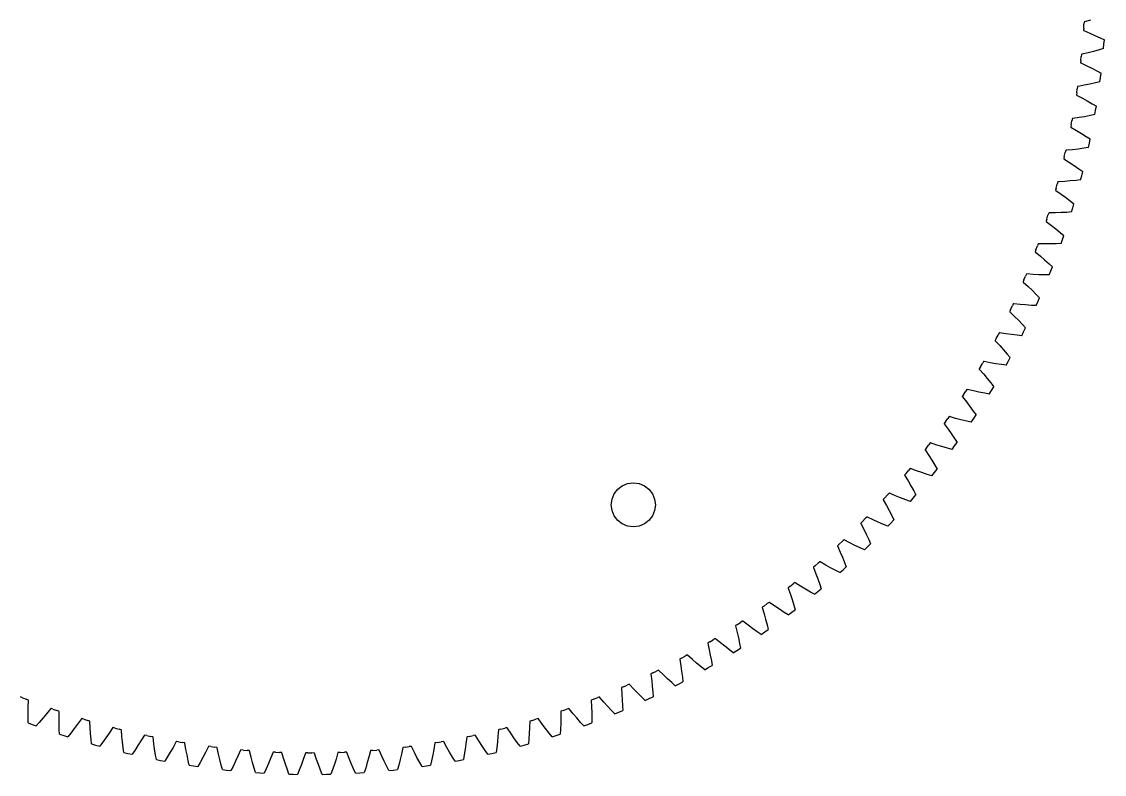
# Model space of a CAD drawing. Header units: millimetres. Extents: x -1110 to 413, y -747 to 380.
# Drawn here: x -650.7 to -535.4, y -449 to -368.9 of the extents above; entities that cross this region are included whole.
import ezdxf

# ---------------------------------------------------------------- set-up
doc = ezdxf.new("R2010")
doc.units = ezdxf.units.MM

msp = doc.modelspace()

# ---------------------------------------------------------------- linework, layer by layer
for p, q in [((-536.91, -368.71), (-537.57, -368.89)), ((-537.65, -369.58), (-537.67, -369.81)), ((-537.67, -369.81), (-537.65, -369.83)), ((-537.65, -369.58), (-537.63, -369.15)), ((-537.65, -369.83), (-537, -370.11)), ((-537.61, -368.91), (-537.63, -369.15)), ((-537.57, -368.89), (-537.61, -368.91)), ((-537, -370.11), (-536.46, -370.34)), ((-536.46, -370.34), (-535.9, -370.61)), ((-535.9, -370.61), (-535.45, -370.83)), ((-535.49, -371.28), (-535.45, -370.83)), ((-537.17, -372.19), (-537.84, -372.34)), ((-536.6, -372.04), (-537.17, -372.19)), ((-536, -371.88), (-536.6, -372.04)), ((-535.53, -371.74), (-536, -371.88)), ((-535.53, -371.74), (-535.49, -371.28)), ((-537.95, -373.03), (-537.98, -373.25)), ((-537.98, -373.25), (-537.96, -373.28)), ((-537.96, -373.28), (-537.32, -373.58)), ((-537.95, -373.03), (-537.91, -372.6)), ((-537.88, -372.36), (-537.91, -372.6)), ((-537.84, -372.34), (-537.88, -372.36)), ((-537.32, -373.58), (-536.79, -373.84)), ((-536.79, -373.84), (-536.24, -374.12)), ((-536.24, -374.12), (-535.8, -374.36)), ((-535.86, -374.82), (-535.8, -374.36)), ((-538.25, -375.77), (-538.29, -375.79)), ((-537.58, -375.65), (-538.25, -375.77)), ((-537.01, -375.53), (-537.58, -375.65)), ((-536.4, -375.39), (-537.01, -375.53)), ((-535.92, -375.27), (-536.4, -375.39)), ((-535.92, -375.27), (-535.86, -374.82)), ((-538.39, -376.45), (-538.43, -376.68)), ((-538.43, -376.68), (-538.41, -376.71)), ((-538.41, -376.71), (-537.79, -377.03)), ((-538.39, -376.45), (-538.33, -376.03)), ((-538.29, -375.79), (-538.33, -376.03)), ((-537.79, -377.03), (-537.27, -377.32)), ((-537.27, -377.32), (-536.73, -377.62)), ((-536.73, -377.62), (-536.3, -377.88)), ((-536.38, -378.33), (-536.3, -377.88)), ((-538.85, -379.2), (-538.9, -379.44)), ((-538.81, -379.19), (-538.85, -379.2)), ((-538.13, -379.09), (-538.81, -379.19)), ((-537.55, -379), (-538.13, -379.09)), ((-536.94, -378.88), (-537.55, -379)), ((-536.45, -378.78), (-536.94, -378.88)), ((-536.45, -378.78), (-536.38, -378.33)), ((-538.98, -379.86), (-539.02, -380.09)), ((-539.02, -380.09), (-539.01, -380.11)), ((-539.01, -380.11), (-538.4, -380.47)), ((-538.98, -379.86), (-538.9, -379.44)), ((-538.4, -380.47), (-537.89, -380.77)), ((-537.89, -380.77), (-537.37, -381.1)), ((-537.37, -381.1), (-536.95, -381.37)), ((-537.04, -381.82), (-536.95, -381.37)), ((-539.55, -382.59), (-539.61, -382.82)), ((-539.51, -382.57), (-539.55, -382.59)), ((-538.83, -382.51), (-539.51, -382.57)), ((-538.25, -382.44), (-538.83, -382.51)), ((-537.63, -382.35), (-538.25, -382.44)), ((-537.14, -382.27), (-537.63, -382.35)), ((-537.14, -382.27), (-537.04, -381.82)), ((-539.71, -383.24), (-539.76, -383.46)), ((-539.76, -383.46), (-539.75, -383.49)), ((-539.75, -383.49), (-539.15, -383.87)), ((-539.71, -383.24), (-539.61, -382.82)), ((-539.15, -383.87), (-538.66, -384.19)), ((-538.66, -384.19), (-538.15, -384.55)), ((-538.15, -384.55), (-537.74, -384.84)), ((-537.85, -385.28), (-537.74, -384.84)), ((-540.39, -385.94), (-540.46, -386.17)), ((-540.35, -385.93), (-540.39, -385.94)), ((-539.67, -385.89), (-540.35, -385.93)), ((-539.08, -385.84), (-539.67, -385.89)), ((-538.46, -385.78), (-539.08, -385.84)), ((-537.97, -385.72), (-538.46, -385.78)), ((-537.97, -385.72), (-537.85, -385.28)), ((-540.58, -386.59), (-540.64, -386.81)), ((-540.64, -386.81), (-540.63, -386.84)), ((-540.63, -386.84), (-540.05, -387.24)), ((-540.58, -386.59), (-540.46, -386.17)), ((-540.05, -387.24), (-539.57, -387.58)), ((-539.57, -387.58), (-539.07, -387.96)), ((-539.07, -387.96), (-538.68, -388.27)), ((-538.81, -388.7), (-538.68, -388.27)), ((-541.58, -389.9), (-541.45, -389.49)), ((-541.37, -389.26), (-541.45, -389.49)), ((-541.33, -389.25), (-541.37, -389.26)), ((-540.65, -389.24), (-541.33, -389.25)), ((-540.06, -389.21), (-540.65, -389.24)), ((-539.44, -389.18), (-540.06, -389.21)), ((-538.94, -389.14), (-539.44, -389.18)), ((-538.94, -389.14), (-538.81, -388.7)), ((-541.58, -389.9), (-541.66, -390.11)), ((-541.66, -390.11), (-541.64, -390.14)), ((-541.64, -390.14), (-541.08, -390.57)), ((-541.08, -390.57), (-540.62, -390.93)), ((-540.62, -390.93), (-540.14, -391.33)), ((-540.14, -391.33), (-539.76, -391.65)), ((-539.91, -392.08), (-539.76, -391.65)), ((-542.73, -393.16), (-542.58, -392.75)), ((-542.49, -392.53), (-542.58, -392.75)), ((-542.45, -392.52), (-542.49, -392.53)), ((-541.77, -392.54), (-542.45, -392.52)), ((-541.18, -392.54), (-541.77, -392.54)), ((-540.56, -392.53), (-541.18, -392.54)), ((-540.06, -392.51), (-540.56, -392.53)), ((-540.06, -392.51), (-539.91, -392.08)), ((-542.73, -393.16), (-542.81, -393.37)), ((-542.81, -393.37), (-542.8, -393.4)), ((-542.8, -393.4), (-542.26, -393.85)), ((-542.26, -393.85), (-541.81, -394.23)), ((-541.81, -394.23), (-541.34, -394.65)), ((-541.34, -394.65), (-540.98, -394.99)), ((-541.15, -395.41), (-540.98, -394.99)), ((-544.01, -396.37), (-544.1, -396.58)), ((-544.01, -396.37), (-543.84, -395.97)), ((-543.75, -395.75), (-543.84, -395.97)), ((-543.7, -395.74), (-543.75, -395.75)), ((-543.02, -395.79), (-543.7, -395.74)), ((-542.44, -395.82), (-543.02, -395.79)), ((-541.81, -395.83), (-542.44, -395.82)), ((-541.32, -395.84), (-541.81, -395.83)), ((-541.32, -395.84), (-541.15, -395.41)), ((-544.1, -396.58), (-544.09, -396.61)), ((-544.09, -396.61), (-543.57, -397.08)), ((-543.57, -397.08), (-543.14, -397.48)), ((-543.14, -397.48), (-542.69, -397.92)), ((-542.71, -399.11), (-542.52, -398.69)), ((-542.69, -397.92), (-542.34, -398.27)), ((-542.52, -398.69), (-542.34, -398.27)), ((-545.43, -399.53), (-545.52, -399.73)), ((-545.52, -399.73), (-545.52, -399.76)), ((-545.52, -399.76), (-545.01, -400.26)), ((-545.43, -399.53), (-545.24, -399.14)), ((-545.14, -398.92), (-545.24, -399.14)), ((-545.09, -398.91), (-545.14, -398.92)), ((-544.41, -398.99), (-545.09, -398.91)), ((-543.83, -399.04), (-544.41, -398.99)), ((-543.21, -399.08), (-543.83, -399.04)), ((-542.71, -399.11), (-543.21, -399.08)), ((-545.01, -400.26), (-544.6, -400.67)), ((-544.6, -400.67), (-544.17, -401.13)), ((-544.17, -401.13), (-543.83, -401.49)), ((-546.97, -402.62), (-546.77, -402.24)), ((-546.66, -402.02), (-546.77, -402.24)), ((-546.61, -402.02), (-546.66, -402.02)), ((-545.94, -402.12), (-546.61, -402.02)), ((-545.35, -402.2), (-545.94, -402.12)), ((-544.74, -402.27), (-545.35, -402.2)), ((-544.24, -402.31), (-544.74, -402.27)), ((-544.24, -402.31), (-544.04, -401.9)), ((-544.04, -401.9), (-543.83, -401.49)), ((-546.97, -402.62), (-547.08, -402.82)), ((-547.08, -402.82), (-547.07, -402.85)), ((-547.07, -402.85), (-546.59, -403.37)), ((-546.59, -403.37), (-546.19, -403.8)), ((-546.19, -403.8), (-545.78, -404.27)), ((-545.78, -404.27), (-545.46, -404.65)), ((-548.64, -405.64), (-548.76, -405.84)), ((-548.64, -405.64), (-548.43, -405.27)), ((-548.31, -405.06), (-548.43, -405.27)), ((-548.26, -405.06), (-548.31, -405.06)), ((-547.59, -405.19), (-548.26, -405.06)), ((-547.01, -405.29), (-547.59, -405.19)), ((-546.4, -405.39), (-547.01, -405.29)), ((-545.9, -405.45), (-546.4, -405.39)), ((-545.9, -405.45), (-545.68, -405.05)), ((-545.68, -405.05), (-545.46, -404.65)), ((-548.76, -405.84), (-548.76, -405.87)), ((-548.76, -405.87), (-548.29, -406.41)), ((-548.29, -406.41), (-547.92, -406.86)), ((-547.92, -406.86), (-547.53, -407.34)), ((-550.08, -408.03), (-550.21, -408.23)), ((-550.04, -408.03), (-550.08, -408.03)), ((-549.37, -408.19), (-550.04, -408.03)), ((-547.53, -407.34), (-547.22, -407.74)), ((-547.46, -408.13), (-547.22, -407.74)), ((-550.44, -408.6), (-550.57, -408.79)), ((-550.57, -408.79), (-550.56, -408.82)), ((-550.56, -408.82), (-550.12, -409.37)), ((-550.44, -408.6), (-550.21, -408.23)), ((-548.8, -408.32), (-549.37, -408.19)), ((-548.19, -408.43), (-548.8, -408.32)), ((-547.7, -408.52), (-548.19, -408.43)), ((-547.7, -408.52), (-547.46, -408.13)), ((-550.12, -409.37), (-549.77, -409.84)), ((-549.77, -409.84), (-549.4, -410.34)), ((-549.4, -410.34), (-549.11, -410.75)), ((-552.36, -411.47), (-552.5, -411.66)), ((-552.36, -411.47), (-552.12, -411.12)), ((-551.98, -410.92), (-552.12, -411.12)), ((-551.93, -410.92), (-551.98, -410.92)), ((-551.28, -411.11), (-551.93, -410.92)), ((-550.71, -411.26), (-551.28, -411.11)), ((-550.1, -411.4), (-550.71, -411.26)), ((-549.62, -411.51), (-550.1, -411.4)), ((-549.62, -411.51), (-549.36, -411.13)), ((-549.36, -411.13), (-549.11, -410.75)), ((-552.5, -411.66), (-552.49, -411.69)), ((-552.49, -411.69), (-552.08, -412.26)), ((-552.08, -412.26), (-551.74, -412.74)), ((-553.99, -413.73), (-554.14, -413.92)), ((-553.95, -413.73), (-553.99, -413.73)), ((-553.3, -413.95), (-553.95, -413.73)), ((-551.74, -412.74), (-551.39, -413.26)), ((-551.39, -413.26), (-551.12, -413.68)), ((-551.39, -414.05), (-551.12, -413.68)), ((-554.4, -414.26), (-554.54, -414.44)), ((-554.54, -414.44), (-554.54, -414.48)), ((-554.54, -414.48), (-554.15, -415.06)), ((-554.4, -414.26), (-554.14, -413.92)), ((-552.74, -414.12), (-553.3, -413.95)), ((-552.14, -414.29), (-552.74, -414.12)), ((-551.66, -414.42), (-552.14, -414.29)), ((-551.66, -414.42), (-551.39, -414.05)), ((-554.15, -415.06), (-553.83, -415.56)), ((-553.83, -415.56), (-553.51, -416.09)), ((-553.51, -416.09), (-553.26, -416.52)), ((-556.7, -417.14), (-556.71, -417.17)), ((-556.71, -417.17), (-556.34, -417.78)), ((-556.56, -416.97), (-556.7, -417.14)), ((-556.56, -416.97), (-556.28, -416.64)), ((-556.13, -416.45), (-556.28, -416.64)), ((-556.08, -416.46), (-556.13, -416.45)), ((-555.45, -416.7), (-556.08, -416.46)), ((-554.89, -416.89), (-555.45, -416.7)), ((-554.3, -417.09), (-554.89, -416.89)), ((-553.82, -417.24), (-554.3, -417.09)), ((-553.82, -417.24), (-553.54, -416.88)), ((-553.54, -416.88), (-553.26, -416.52)), ((-587.25, -418.66), (-586.77, -418.29)), ((-586.77, -418.29), (-586.2, -418.05)), ((-586.2, -418.05), (-585.59, -417.97)), ((-585.59, -417.97), (-584.99, -418.05)), ((-584.99, -418.05), (-584.42, -418.29)), ((-584.42, -418.29), (-583.94, -418.66)), ((-556.34, -417.78), (-556.04, -418.29)), ((-556.04, -418.29), (-555.74, -418.83)), ((-587.86, -419.71), (-587.62, -419.14)), ((-587.62, -419.14), (-587.25, -418.66)), ((-583.94, -418.66), (-583.56, -419.14)), ((-583.56, -419.14), (-583.33, -419.71)), ((-558.82, -419.58), (-558.54, -419.26)), ((-558.37, -419.08), (-558.54, -419.26)), ((-558.33, -419.09), (-558.37, -419.08)), ((-557.7, -419.36), (-558.33, -419.09)), ((-557.16, -419.58), (-557.7, -419.36)), ((-555.8, -419.62), (-555.51, -419.27)), ((-555.74, -418.83), (-555.51, -419.27)), ((-587.94, -420.32), (-587.86, -419.71)), ((-587.86, -420.92), (-587.94, -420.32)), ((-583.33, -419.71), (-583.25, -420.32)), ((-583.25, -420.32), (-583.33, -420.92)), ((-558.82, -419.58), (-558.98, -419.75)), ((-558.98, -419.75), (-558.98, -419.78)), ((-558.98, -419.78), (-558.64, -420.4)), ((-558.64, -420.4), (-558.36, -420.92)), ((-556.57, -419.8), (-557.16, -419.58)), ((-556.1, -419.96), (-556.57, -419.8)), ((-556.1, -419.96), (-555.8, -419.62)), ((-587.62, -421.49), (-587.86, -420.92)), ((-587.25, -421.97), (-587.62, -421.49)), ((-583.56, -421.49), (-583.94, -421.97)), ((-583.33, -420.92), (-583.56, -421.49)), ((-561.2, -422.09), (-560.9, -421.79)), ((-560.73, -421.62), (-560.9, -421.79)), ((-560.68, -421.63), (-560.73, -421.62)), ((-560.07, -421.92), (-560.68, -421.63)), ((-558.36, -420.92), (-558.09, -421.47)), ((-558.09, -421.47), (-557.87, -421.92)), ((-586.77, -422.35), (-587.25, -421.97)), ((-586.2, -422.58), (-586.77, -422.35)), ((-585.59, -422.66), (-586.2, -422.58)), ((-584.99, -422.58), (-585.59, -422.66)), ((-584.42, -422.35), (-584.99, -422.58)), ((-583.94, -421.97), (-584.42, -422.35)), ((-561.2, -422.09), (-561.36, -422.26)), ((-561.36, -422.26), (-561.36, -422.29)), ((-561.36, -422.29), (-561.05, -422.92)), ((-561.05, -422.92), (-560.79, -423.45)), ((-559.53, -422.16), (-560.07, -421.92)), ((-558.96, -422.4), (-559.53, -422.16)), ((-558.5, -422.59), (-558.96, -422.4)), ((-558.5, -422.59), (-558.18, -422.26)), ((-558.18, -422.26), (-557.87, -421.92)), ((-563.18, -424.05), (-563.36, -424.21)), ((-563.14, -424.06), (-563.18, -424.05)), ((-562.54, -424.38), (-563.14, -424.06)), ((-560.79, -423.45), (-560.54, -424.02)), ((-560.54, -424.02), (-560.34, -424.48)), ((-563.84, -424.66), (-563.85, -424.69)), ((-563.85, -424.69), (-563.56, -425.34)), ((-563.67, -424.51), (-563.84, -424.66)), ((-563.67, -424.51), (-563.36, -424.21)), ((-562.01, -424.64), (-562.54, -424.38)), ((-561.45, -424.91), (-562.01, -424.64)), ((-561, -425.12), (-561.45, -424.91)), ((-561, -425.12), (-560.67, -424.8)), ((-560.67, -424.8), (-560.34, -424.48)), ((-565.74, -426.38), (-565.92, -426.53)), ((-565.7, -426.39), (-565.74, -426.38)), ((-565.11, -426.73), (-565.7, -426.39)), ((-563.56, -425.34), (-563.33, -425.88)), ((-563.33, -425.88), (-563.1, -426.46)), ((-563.1, -426.46), (-562.92, -426.92)), ((-566.42, -426.96), (-566.43, -426.99)), ((-566.43, -426.99), (-566.17, -427.65)), ((-566.25, -426.81), (-566.42, -426.96)), ((-566.25, -426.81), (-565.92, -426.53)), ((-564.59, -427.02), (-565.11, -426.73)), ((-564.04, -427.31), (-564.59, -427.02)), ((-563.6, -427.53), (-564.04, -427.31)), ((-563.6, -427.53), (-563.26, -427.23)), ((-563.26, -427.23), (-562.92, -426.92)), ((-568.92, -429.01), (-568.58, -428.74)), ((-568.39, -428.6), (-568.58, -428.74)), ((-568.35, -428.61), (-568.39, -428.6)), ((-567.78, -428.98), (-568.35, -428.61)), ((-566.17, -427.65), (-565.96, -428.2)), ((-565.96, -428.2), (-565.75, -428.79)), ((-565.75, -428.79), (-565.6, -429.26)), ((-569.1, -429.15), (-569.11, -429.18)), ((-569.11, -429.18), (-568.87, -429.85)), ((-568.92, -429.01), (-569.1, -429.15)), ((-568.87, -429.85), (-568.69, -430.41)), ((-567.27, -429.29), (-567.78, -428.98)), ((-566.74, -429.6), (-567.27, -429.29)), ((-566.3, -429.84), (-566.74, -429.6)), ((-566.3, -429.84), (-565.95, -429.55)), ((-565.95, -429.55), (-565.6, -429.26)), ((-571.68, -431.09), (-571.87, -431.23)), ((-571.68, -431.09), (-571.33, -430.84)), ((-571.13, -430.7), (-571.33, -430.84)), ((-571.09, -430.72), (-571.13, -430.7)), ((-570.54, -431.11), (-571.09, -430.72)), ((-568.69, -430.41), (-568.51, -431)), ((-568.51, -431), (-568.37, -431.48)), ((-571.87, -431.23), (-571.87, -431.26)), ((-571.87, -431.26), (-571.67, -431.93)), ((-571.67, -431.93), (-571.51, -432.5)), ((-570.05, -431.44), (-570.54, -431.11)), ((-569.52, -431.77), (-570.05, -431.44)), ((-569.1, -432.03), (-569.52, -431.77)), ((-569.1, -432.03), (-568.73, -431.76)), ((-568.73, -431.76), (-568.37, -431.48)), ((-574.71, -433.18), (-574.72, -433.21)), ((-574.72, -433.21), (-574.55, -433.9)), ((-574.52, -433.06), (-574.71, -433.18)), ((-574.52, -433.06), (-574.16, -432.82)), ((-573.96, -432.69), (-574.16, -432.82)), ((-573.92, -432.71), (-573.96, -432.69)), ((-573.38, -433.12), (-573.92, -432.71)), ((-572.91, -433.47), (-573.38, -433.12)), ((-571.51, -432.5), (-571.35, -433.1)), ((-571.35, -433.1), (-571.23, -433.59)), ((-574.55, -433.9), (-574.41, -434.47)), ((-574.41, -434.47), (-574.28, -435.08)), ((-572.4, -433.83), (-572.91, -433.47)), ((-571.98, -434.11), (-572.4, -433.83)), ((-571.98, -434.11), (-571.61, -433.85)), ((-571.61, -433.85), (-571.23, -433.59)), ((-577.64, -435.02), (-577.66, -435.05)), ((-577.66, -435.05), (-577.51, -435.74)), ((-577.45, -434.9), (-577.64, -435.02)), ((-577.45, -434.9), (-577.08, -434.68)), ((-576.87, -434.56), (-577.08, -434.68)), ((-576.83, -434.58), (-576.87, -434.56)), ((-576.31, -435.02), (-576.83, -434.58)), ((-575.85, -435.38), (-576.31, -435.02)), ((-575.36, -435.76), (-575.85, -435.38)), ((-574.57, -435.81), (-574.18, -435.57)), ((-574.28, -435.08), (-574.18, -435.57)), ((-580.65, -436.73), (-580.66, -436.76)), ((-580.66, -436.76), (-580.54, -437.46)), ((-580.45, -436.63), (-580.65, -436.73)), ((-580.45, -436.63), (-580.07, -436.42)), ((-579.86, -436.3), (-580.07, -436.42)), ((-579.82, -436.33), (-579.86, -436.3)), ((-579.31, -436.79), (-579.82, -436.33)), ((-578.87, -437.17), (-579.31, -436.79)), ((-577.51, -435.74), (-577.4, -436.32)), ((-577.4, -436.32), (-577.29, -436.93)), ((-574.95, -436.06), (-575.36, -435.76)), ((-574.95, -436.06), (-574.57, -435.81)), ((-582.91, -437.92), (-583.13, -438.03)), ((-582.87, -437.95), (-582.91, -437.92)), ((-582.39, -438.43), (-582.87, -437.95)), ((-580.54, -437.46), (-580.45, -438.04)), ((-578.39, -437.57), (-578.87, -437.17)), ((-578, -437.88), (-578.39, -437.57)), ((-578, -437.88), (-577.61, -437.65)), ((-577.61, -437.65), (-577.21, -437.43)), ((-577.29, -436.93), (-577.21, -437.43)), ((-583.72, -438.32), (-583.73, -438.35)), ((-583.73, -438.35), (-583.64, -439.05)), ((-583.52, -438.22), (-583.72, -438.32)), ((-583.64, -439.05), (-583.58, -439.63)), ((-583.52, -438.22), (-583.13, -438.03)), ((-581.96, -438.83), (-582.39, -438.43)), ((-581.5, -439.25), (-581.96, -438.83)), ((-580.72, -439.37), (-580.32, -439.15)), ((-580.45, -438.04), (-580.37, -438.66)), ((-580.37, -438.66), (-580.32, -439.15)), ((-586.86, -439.78), (-586.87, -439.8)), ((-586.87, -439.8), (-586.81, -440.51)), ((-586.65, -439.68), (-586.86, -439.78)), ((-586.65, -439.68), (-586.25, -439.51)), ((-586.03, -439.41), (-586.25, -439.51)), ((-586, -439.44), (-586.03, -439.41)), ((-585.53, -439.94), (-586, -439.44)), ((-585.12, -440.36), (-585.53, -439.94)), ((-583.58, -439.63), (-583.53, -440.25)), ((-583.53, -440.25), (-583.49, -440.75)), ((-581.13, -439.58), (-581.5, -439.25)), ((-581.13, -439.58), (-580.72, -439.37)), ((-650.62, -440.86), (-650.83, -440.77)), ((-650.62, -440.86), (-650.22, -441.01)), ((-649.99, -441.11), (-650.22, -441.01)), ((-650.02, -441.83), (-649.98, -441.15)), ((-649.98, -441.15), (-649.99, -441.11)), ((-590.05, -441.1), (-590.07, -441.12)), ((-590.07, -441.12), (-590.04, -441.83)), ((-589.84, -441.01), (-590.05, -441.1)), ((-589.84, -441.01), (-589.44, -440.86)), ((-589.21, -440.77), (-589.44, -440.86)), ((-589.18, -440.8), (-589.21, -440.77)), ((-588.73, -441.32), (-589.18, -440.8)), ((-588.34, -441.75), (-588.73, -441.32)), ((-586.81, -440.51), (-586.77, -441.09)), ((-586.77, -441.09), (-586.74, -441.71)), ((-584.68, -440.8), (-585.12, -440.36)), ((-584.32, -441.14), (-584.68, -440.8)), ((-584.32, -441.14), (-583.9, -440.95)), ((-583.9, -440.95), (-583.49, -440.75)), ((-650.03, -442.42), (-650.02, -441.83)), ((-650.03, -443.04), (-650.03, -442.42)), ((-648.06, -442.56), (-648.44, -443.01)), ((-647.62, -442), (-648.06, -442.56)), ((-647.59, -441.99), (-647.62, -442)), ((-647.38, -442.07), (-647.59, -441.99)), ((-647.38, -442.07), (-646.97, -442.21)), ((-646.75, -442.29), (-646.97, -442.21)), ((-646.74, -442.34), (-646.75, -442.29)), ((-646.74, -443.02), (-646.74, -442.34)), ((-593.3, -442.29), (-593.32, -442.31)), ((-593.32, -442.31), (-593.32, -443.02)), ((-593.08, -442.21), (-593.3, -442.29)), ((-593.08, -442.21), (-592.68, -442.07)), ((-592.45, -441.99), (-592.68, -442.07)), ((-592.41, -442.02), (-592.45, -441.99)), ((-591.99, -442.56), (-592.41, -442.02)), ((-591.62, -443.01), (-591.99, -442.56)), ((-590.04, -441.83), (-590.02, -442.42)), ((-590.02, -442.42), (-590.02, -443.04)), ((-587.92, -442.21), (-588.34, -441.75)), ((-587.57, -442.57), (-587.92, -442.21)), ((-587.57, -442.57), (-587.15, -442.39)), ((-587.15, -442.39), (-586.73, -442.21)), ((-586.74, -441.71), (-586.73, -442.21)), ((-650.03, -443.54), (-650.03, -443.04)), ((-650.03, -443.54), (-649.6, -443.7)), ((-649.6, -443.7), (-649.17, -443.86)), ((-648.84, -443.49), (-649.17, -443.86)), ((-648.44, -443.01), (-648.84, -443.49)), ((-646.73, -443.61), (-646.74, -443.02)), ((-646.71, -444.23), (-646.73, -443.61)), ((-644.76, -443.66), (-645.11, -444.13)), ((-644.34, -443.09), (-644.76, -443.66)), ((-644.31, -443.08), (-644.34, -443.09)), ((-644.09, -443.15), (-644.31, -443.08)), ((-644.09, -443.15), (-643.68, -443.27)), ((-643.45, -443.34), (-643.68, -443.27)), ((-643.44, -443.39), (-643.45, -443.34)), ((-643.41, -444.07), (-643.44, -443.39)), ((-596.61, -443.36), (-596.64, -444.07)), ((-596.59, -443.34), (-596.61, -443.36)), ((-596.37, -443.27), (-596.59, -443.34)), ((-596.37, -443.27), (-595.96, -443.15)), ((-595.73, -443.08), (-595.96, -443.15)), ((-595.7, -443.11), (-595.73, -443.08)), ((-595.3, -443.66), (-595.7, -443.11)), ((-594.94, -444.13), (-595.3, -443.66)), ((-593.32, -443.61), (-593.35, -444.23)), ((-593.32, -443.02), (-593.32, -443.61)), ((-591.21, -443.49), (-591.62, -443.01)), ((-590.88, -443.86), (-591.21, -443.49)), ((-590.88, -443.86), (-590.45, -443.7)), ((-590.45, -443.7), (-590.03, -443.54)), ((-590.02, -443.04), (-590.03, -443.54)), ((-646.68, -444.73), (-646.71, -444.23)), ((-646.68, -444.73), (-646.24, -444.87)), ((-646.24, -444.87), (-645.81, -445.01)), ((-645.49, -444.62), (-645.81, -445.01)), ((-645.11, -444.13), (-645.49, -444.62)), ((-643.38, -444.66), (-643.41, -444.07)), ((-643.33, -445.28), (-643.38, -444.66)), ((-641.41, -444.63), (-641.74, -445.11)), ((-641.01, -444.04), (-641.41, -444.63)), ((-640.99, -444.03), (-641.01, -444.04)), ((-640.77, -444.09), (-640.99, -444.03)), ((-640.77, -444.09), (-640.35, -444.19)), ((-640.12, -444.26), (-640.35, -444.19)), ((-640.1, -444.3), (-640.12, -444.26)), ((-640.05, -444.98), (-640.1, -444.3)), ((-637.65, -444.85), (-638.02, -445.45)), ((-637.62, -444.84), (-637.65, -444.85)), ((-637.4, -444.88), (-637.62, -444.84)), ((-637.4, -444.88), (-636.98, -444.97)), ((-603.08, -444.97), (-602.65, -444.88)), ((-602.42, -444.84), (-602.65, -444.88)), ((-602.39, -444.87), (-602.42, -444.84)), ((-602.04, -445.45), (-602.39, -444.87)), ((-599.95, -444.27), (-600.01, -444.98)), ((-599.93, -444.25), (-599.95, -444.27)), ((-599.71, -444.19), (-599.93, -444.25)), ((-599.71, -444.19), (-599.29, -444.09)), ((-599.05, -444.03), (-599.29, -444.09)), ((-599.02, -444.06), (-599.05, -444.03)), ((-598.65, -444.63), (-599.02, -444.06)), ((-598.31, -445.11), (-598.65, -444.63)), ((-596.67, -444.66), (-596.72, -445.28)), ((-596.64, -444.07), (-596.67, -444.66)), ((-594.56, -444.62), (-594.94, -444.13)), ((-594.25, -445.01), (-594.56, -444.62)), ((-594.25, -445.01), (-593.81, -444.87)), ((-593.81, -444.87), (-593.38, -444.73)), ((-593.35, -444.23), (-593.38, -444.73)), ((-643.28, -445.77), (-643.33, -445.28)), ((-643.28, -445.77), (-642.84, -445.9)), ((-642.84, -445.9), (-642.4, -446.02)), ((-642.1, -445.62), (-642.4, -446.02)), ((-641.74, -445.11), (-642.1, -445.62)), ((-639.99, -445.56), (-640.05, -444.98)), ((-639.91, -446.18), (-639.99, -445.56)), ((-638.33, -445.95), (-638.67, -446.47)), ((-638.02, -445.45), (-638.33, -445.95)), ((-636.74, -445.03), (-636.98, -444.97)), ((-636.73, -445.07), (-636.74, -445.03)), ((-636.65, -445.75), (-636.73, -445.07)), ((-636.56, -446.33), (-636.65, -445.75)), ((-634.26, -445.52), (-634.6, -446.14)), ((-634.23, -445.5), (-634.26, -445.52)), ((-634.01, -445.54), (-634.23, -445.5)), ((-634.01, -445.54), (-633.58, -445.61)), ((-633.34, -445.66), (-633.58, -445.61)), ((-633.33, -445.7), (-633.34, -445.66)), ((-633.22, -446.37), (-633.33, -445.7)), ((-630.84, -446.04), (-631.15, -446.67)), ((-630.81, -446.02), (-630.84, -446.04)), ((-630.59, -446.05), (-630.81, -446.02)), ((-630.59, -446.05), (-630.16, -446.11)), ((-609.89, -446.11), (-609.47, -446.05)), ((-609.23, -446.03), (-609.47, -446.05)), ((-609.2, -446.06), (-609.23, -446.03)), ((-608.9, -446.67), (-609.2, -446.06)), ((-606.72, -445.67), (-606.84, -446.37)), ((-606.7, -445.65), (-606.72, -445.67)), ((-606.47, -445.61), (-606.7, -445.65)), ((-606.47, -445.61), (-606.05, -445.54)), ((-605.81, -445.5), (-606.05, -445.54)), ((-605.78, -445.54), (-605.81, -445.5)), ((-605.46, -446.14), (-605.78, -445.54)), ((-603.41, -445.75), (-603.49, -446.33)), ((-603.32, -445.04), (-603.41, -445.75)), ((-603.3, -445.02), (-603.32, -445.04)), ((-603.08, -444.97), (-603.3, -445.02)), ((-601.72, -445.95), (-602.04, -445.45)), ((-601.38, -446.47), (-601.72, -445.95)), ((-600.06, -445.56), (-600.14, -446.18)), ((-600.01, -444.98), (-600.06, -445.56)), ((-597.95, -445.62), (-598.31, -445.11)), ((-597.65, -446.02), (-597.95, -445.62)), ((-597.65, -446.02), (-597.21, -445.9)), ((-597.21, -445.9), (-596.77, -445.77)), ((-596.72, -445.28), (-596.77, -445.77)), ((-639.84, -446.67), (-639.91, -446.18)), ((-639.84, -446.67), (-639.4, -446.78)), ((-639.4, -446.78), (-638.96, -446.88)), ((-638.67, -446.47), (-638.96, -446.88)), ((-636.46, -446.94), (-636.56, -446.33)), ((-636.37, -447.43), (-636.46, -446.94)), ((-635.21, -447.18), (-635.48, -447.6)), ((-634.89, -446.65), (-635.21, -447.18)), ((-634.6, -446.14), (-634.89, -446.65)), ((-633.11, -446.95), (-633.22, -446.37)), ((-632.98, -447.56), (-633.11, -446.95)), ((-631.42, -447.2), (-631.72, -447.74)), ((-631.15, -446.67), (-631.42, -447.2)), ((-629.92, -446.14), (-630.16, -446.11)), ((-629.9, -446.18), (-629.92, -446.14)), ((-629.76, -446.85), (-629.9, -446.18)), ((-629.63, -447.42), (-629.76, -446.85)), ((-627.69, -447.07), (-627.94, -447.6)), ((-627.4, -446.42), (-627.69, -447.07)), ((-627.38, -446.4), (-627.4, -446.42)), ((-627.15, -446.42), (-627.38, -446.4)), ((-627.15, -446.42), (-626.72, -446.46)), ((-626.48, -446.48), (-626.72, -446.46)), ((-626.46, -446.52), (-626.48, -446.48)), ((-626.29, -447.19), (-626.46, -446.52)), ((-626.14, -447.75), (-626.29, -447.19)), ((-623.95, -446.66), (-624.21, -447.32)), ((-623.93, -446.64), (-623.95, -446.66)), ((-623.7, -446.65), (-623.93, -446.64)), ((-623.7, -446.65), (-623.27, -446.67)), ((-623.03, -446.68), (-623.27, -446.67)), ((-623.01, -446.72), (-623.03, -446.68)), ((-622.81, -447.38), (-623.01, -446.72)), ((-620.5, -446.75), (-620.73, -447.42)), ((-620.47, -446.73), (-620.5, -446.75)), ((-620.24, -446.73), (-620.47, -446.73)), ((-620.24, -446.73), (-619.81, -446.73)), ((-619.57, -446.74), (-619.81, -446.73)), ((-619.55, -446.77), (-619.57, -446.74)), ((-619.33, -447.42), (-619.55, -446.77)), ((-617.04, -446.7), (-617.24, -447.38)), ((-617.01, -446.68), (-617.04, -446.7)), ((-616.79, -446.67), (-617.01, -446.68)), ((-616.79, -446.67), (-616.35, -446.65)), ((-616.11, -446.64), (-616.35, -446.65)), ((-616.09, -446.68), (-616.11, -446.64)), ((-615.84, -447.32), (-616.09, -446.68)), ((-613.76, -447.19), (-613.92, -447.75)), ((-613.58, -446.5), (-613.76, -447.19)), ((-613.56, -446.48), (-613.58, -446.5)), ((-613.33, -446.46), (-613.56, -446.48)), ((-613.33, -446.46), (-612.9, -446.42)), ((-612.66, -446.41), (-612.9, -446.42)), ((-612.64, -446.44), (-612.66, -446.41)), ((-612.36, -447.07), (-612.64, -446.44)), ((-612.12, -447.6), (-612.36, -447.07)), ((-610.29, -446.85), (-610.42, -447.42)), ((-610.14, -446.16), (-610.29, -446.85)), ((-610.12, -446.14), (-610.14, -446.16)), ((-609.89, -446.11), (-610.12, -446.14)), ((-608.63, -447.2), (-608.9, -446.67)), ((-608.33, -447.74), (-608.63, -447.2)), ((-606.94, -446.95), (-607.07, -447.56)), ((-606.84, -446.37), (-606.94, -446.95)), ((-605.16, -446.65), (-605.46, -446.14)), ((-604.84, -447.18), (-605.16, -446.65)), ((-604.58, -447.6), (-604.84, -447.18)), ((-603.59, -446.94), (-603.68, -447.43)), ((-603.49, -446.33), (-603.59, -446.94)), ((-601.1, -446.88), (-601.38, -446.47)), ((-601.1, -446.88), (-600.65, -446.78)), ((-600.65, -446.78), (-600.21, -446.67)), ((-600.14, -446.18), (-600.21, -446.67)), ((-636.37, -447.43), (-635.92, -447.52)), ((-635.92, -447.52), (-635.48, -447.6)), ((-632.87, -448.04), (-632.98, -447.56)), ((-632.87, -448.04), (-632.42, -448.11)), ((-632.42, -448.11), (-631.97, -448.18)), ((-631.72, -447.74), (-631.97, -448.18)), ((-629.48, -448.03), (-629.63, -447.42)), ((-629.35, -448.51), (-629.48, -448.03)), ((-628.21, -448.16), (-628.44, -448.6)), ((-627.94, -447.6), (-628.21, -448.16)), ((-625.96, -448.35), (-626.14, -447.75)), ((-625.81, -448.82), (-625.96, -448.35)), ((-624.44, -447.86), (-624.69, -448.43)), ((-624.21, -447.32), (-624.44, -447.86)), ((-622.63, -447.93), (-622.81, -447.38)), ((-622.43, -448.52), (-622.63, -447.93)), ((-620.93, -447.97), (-621.16, -448.55)), ((-620.73, -447.42), (-620.93, -447.97)), ((-619.12, -447.97), (-619.33, -447.42)), ((-618.9, -448.55), (-619.12, -447.97)), ((-617.42, -447.93), (-617.62, -448.52)), ((-617.24, -447.38), (-617.42, -447.93)), ((-615.62, -447.86), (-615.84, -447.32)), ((-615.37, -448.43), (-615.62, -447.86)), ((-614.09, -448.35), (-614.24, -448.82)), ((-613.92, -447.75), (-614.09, -448.35)), ((-611.84, -448.16), (-612.12, -447.6)), ((-611.61, -448.6), (-611.84, -448.16)), ((-610.57, -448.03), (-610.7, -448.51)), ((-610.42, -447.42), (-610.57, -448.03)), ((-608.09, -448.18), (-608.33, -447.74)), ((-608.09, -448.18), (-607.63, -448.11)), ((-607.63, -448.11), (-607.18, -448.04)), ((-607.07, -447.56), (-607.18, -448.04)), ((-604.58, -447.6), (-604.13, -447.52)), ((-604.13, -447.52), (-603.68, -447.43)), ((-629.35, -448.51), (-628.9, -448.56)), ((-628.9, -448.56), (-628.44, -448.6)), ((-625.81, -448.82), (-625.35, -448.85)), ((-625.35, -448.85), (-624.9, -448.88)), ((-624.69, -448.43), (-624.9, -448.88)), ((-622.26, -448.99), (-622.43, -448.52)), ((-622.26, -448.99), (-621.8, -449)), ((-621.8, -449), (-621.35, -449.01)), ((-621.16, -448.55), (-621.35, -449.01)), ((-618.71, -449.01), (-618.9, -448.55)), ((-618.71, -449.01), (-618.25, -449)), ((-618.25, -449), (-617.79, -448.99)), ((-617.62, -448.52), (-617.79, -448.99)), ((-615.16, -448.88), (-615.37, -448.43)), ((-615.16, -448.88), (-614.7, -448.85)), ((-614.7, -448.85), (-614.24, -448.82)), ((-611.61, -448.6), (-611.16, -448.56)), ((-611.16, -448.56), (-610.7, -448.51))]:
    msp.add_line(p, q)

doc.saveas('drawing.dxf')
